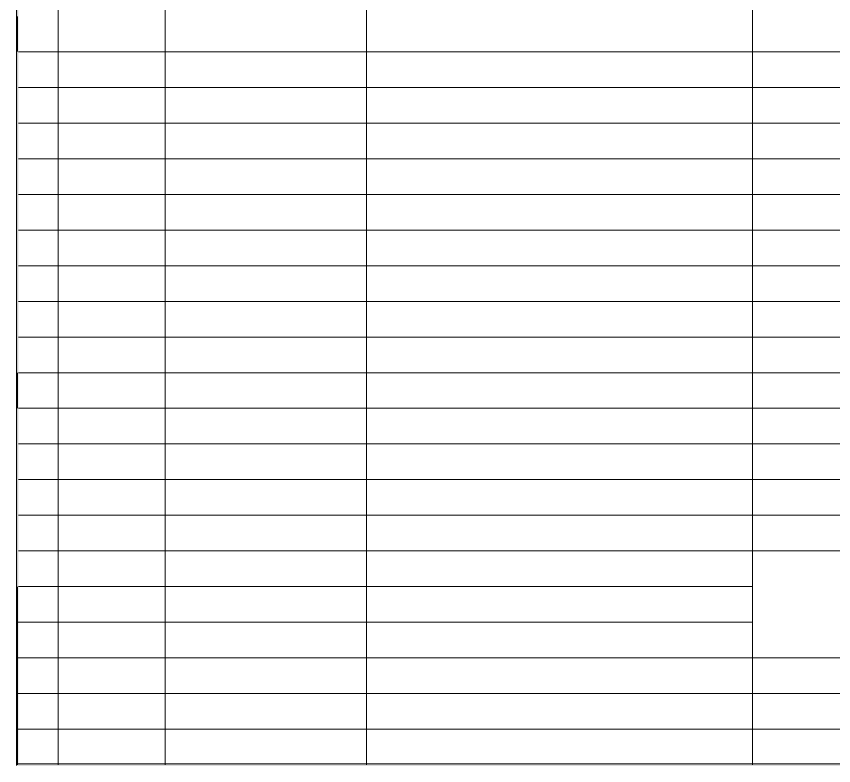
# Model space of a CAD drawing. Header units: millimetres. Extents: x 0 to 383, y 25 to 284.
# Drawn here: x 0 to 141.7, y 25.1 to 155 of the extents above; entities that cross this region are included whole.
import ezdxf

# ---------------------------------------------------------------- set-up
doc = ezdxf.new("R2010")
doc.units = ezdxf.units.MM

msp = doc.modelspace()

# ---------------------------------------------------------------- hatches: boundary and pattern name
h = msp.add_hatch(color=0)
h.dxf.hatch_style = 2
h.paths.add_polyline_path([(0, 25.110281), (0.338667, 25.110281), (0.338667, 283.886892), (0, 283.886892)])
h = msp.add_hatch(color=0)
h.dxf.hatch_style = 2
h.paths.add_polyline_path([(7.239, 25.237281), (7.281333, 25.237281), (7.281333, 235.415226), (7.239, 235.415226)])
h = msp.add_hatch(color=0)
h.dxf.hatch_style = 2
h.paths.add_polyline_path([(25.788056, 25.237281), (25.830389, 25.237281), (25.830389, 235.415226), (25.788056, 235.415226)])
h = msp.add_hatch(color=0)
h.dxf.hatch_style = 2
h.paths.add_polyline_path([(60.713056, 25.237281), (60.755389, 25.237281), (60.755389, 235.415226), (60.713056, 235.415226)])
h = msp.add_hatch(color=0)
h.dxf.hatch_style = 2
h.paths.add_polyline_path([(127.610306, 25.237281), (127.652639, 25.237281), (127.652639, 235.415226), (127.610306, 235.415226)])
h = msp.add_hatch(color=0)
h.dxf.hatch_style = 2
h.paths.add_polyline_path([(0.169333, 148.910587), (0.211667, 148.910587), (0.211667, 155.04892), (0.169333, 155.04892)])
h = msp.add_hatch(color=0)
h.dxf.hatch_style = 2
h.paths.add_polyline_path([(0, 93.23167), (0.338667, 93.23167), (0.338667, 148.907059), (0, 148.907059)])
h = msp.add_hatch(color=0)
h.dxf.hatch_style = 2
h.paths.add_polyline_path([(0.338667, 148.868253), (382.982611, 148.868253), (382.982611, 148.910587), (0.338667, 148.910587)])
h = msp.add_hatch(color=0)
h.dxf.hatch_style = 2
h.paths.add_polyline_path([(0.338667, 142.687587), (382.982611, 142.687587), (382.982611, 142.72992), (0.338667, 142.72992)])
h = msp.add_hatch(color=0)
h.dxf.hatch_style = 2
h.paths.add_polyline_path([(0.338667, 136.50692), (382.982611, 136.50692), (382.982611, 136.549264), (0.338667, 136.549264)])
h = msp.add_hatch(color=0)
h.dxf.hatch_style = 2
h.paths.add_polyline_path([(0.338667, 130.326253), (382.982611, 130.326253), (382.982611, 130.368587), (0.338667, 130.368587)])
h = msp.add_hatch(color=0)
h.dxf.hatch_style = 2
h.paths.add_polyline_path([(0.338667, 124.145587), (382.982611, 124.145587), (382.982611, 124.18792), (0.338667, 124.18792)])
h = msp.add_hatch(color=0)
h.dxf.hatch_style = 2
h.paths.add_polyline_path([(0.338667, 117.96492), (382.982611, 117.96492), (382.982611, 118.007253), (0.338667, 118.007253)])
h = msp.add_hatch(color=0)
h.dxf.hatch_style = 2
h.paths.add_polyline_path([(0.338667, 111.77367), (382.982611, 111.77367), (382.982611, 111.816014), (0.338667, 111.816014)])
h = msp.add_hatch(color=0)
h.dxf.hatch_style = 2
h.paths.add_polyline_path([(0.338667, 105.593003), (382.982611, 105.593003), (382.982611, 105.635337), (0.338667, 105.635337)])
h = msp.add_hatch(color=0)
h.dxf.hatch_style = 2
h.paths.add_polyline_path([(0.338667, 99.412337), (382.982611, 99.412337), (382.982611, 99.45467), (0.338667, 99.45467)])
h = msp.add_hatch(color=0)
h.dxf.hatch_style = 2
h.paths.add_polyline_path([(0.169333, 87.093337), (0.211667, 87.093337), (0.211667, 93.23167), (0.169333, 93.23167)])
h = msp.add_hatch(color=0)
h.dxf.hatch_style = 2
h.paths.add_polyline_path([(0.338667, 93.23167), (382.982611, 93.23167), (382.982611, 93.274003), (0.338667, 93.274003)])
h = msp.add_hatch(color=0)
h.dxf.hatch_style = 2
h.paths.add_polyline_path([(0, 56.14767), (0.338667, 56.14767), (0.338667, 87.093337), (0, 87.093337)])
h = msp.add_hatch(color=0)
h.dxf.hatch_style = 2
h.paths.add_polyline_path([(0.338667, 87.051003), (382.982611, 87.051003), (382.982611, 87.093337), (0.338667, 87.093337)])
h = msp.add_hatch(color=0)
h.dxf.hatch_style = 2
h.paths.add_polyline_path([(0.338667, 80.870337), (382.982611, 80.870337), (382.982611, 80.91267), (0.338667, 80.91267)])
h = msp.add_hatch(color=0)
h.dxf.hatch_style = 2
h.paths.add_polyline_path([(0.338667, 74.68967), (382.982611, 74.68967), (382.982611, 74.732003), (0.338667, 74.732003)])
h = msp.add_hatch(color=0)
h.dxf.hatch_style = 2
h.paths.add_polyline_path([(0.338667, 68.509003), (382.982611, 68.509003), (382.982611, 68.551337), (0.338667, 68.551337)])
h = msp.add_hatch(color=0)
h.dxf.hatch_style = 2
h.paths.add_polyline_path([(0.338667, 62.328337), (382.982611, 62.328337), (382.982611, 62.37067), (0.338667, 62.37067)])
h = msp.add_hatch(color=0)
h.dxf.hatch_style = 2
h.paths.add_polyline_path([(0.169333, 25.237281), (0.211667, 25.237281), (0.211667, 56.149081), (0.169333, 56.149081)])
h = msp.add_hatch(color=0)
h.dxf.hatch_style = 2
h.paths.add_polyline_path([(0.338667, 56.14767), (127.652639, 56.14767), (127.652639, 56.190003), (0.338667, 56.190003)])
h = msp.add_hatch(color=0)
h.dxf.hatch_style = 2
h.paths.add_polyline_path([(0.169333, 49.959948), (127.652639, 49.959948), (127.652639, 50.002281), (0.169333, 50.002281)])
h = msp.add_hatch(color=0)
h.dxf.hatch_style = 2
h.paths.add_polyline_path([(0.169333, 43.779281), (382.982611, 43.779281), (382.982611, 43.821615), (0.169333, 43.821615)])
h = msp.add_hatch(color=0)
h.dxf.hatch_style = 2
h.paths.add_polyline_path([(0.169333, 37.598615), (382.982611, 37.598615), (382.982611, 37.640948), (0.169333, 37.640948)])
h = msp.add_hatch(color=0)
h.dxf.hatch_style = 2
h.paths.add_polyline_path([(0.169333, 31.417948), (382.982611, 31.417948), (382.982611, 31.460281), (0.169333, 31.460281)])
h = msp.add_hatch(color=0)
h.dxf.hatch_style = 2
h.paths.add_polyline_path([(0, 25.110281), (383.109611, 25.110281), (383.109611, 25.448934), (0, 25.448934)])

# ---------------------------------------------------------------- linework, layer by layer
at = {"color": 0, "lineweight": 0}
for points in [[(0.021167, 283.865726), (0.021167, 25.131448)], [(7.260167, 235.394059), (7.260167, 25.258448)], [(25.809222, 235.394059), (25.809222, 25.258448)], [(60.734222, 235.394059), (60.734222, 25.258448)], [(127.631472, 235.394059), (127.631472, 25.258448)], [(0.1905, 155.027753), (0.1905, 148.931753)], [(0.359833, 148.88942), (382.961444, 148.88942)], [(0.359833, 142.708753), (382.961444, 142.708753)], [(0.359833, 136.528087), (382.961444, 136.528087)], [(0.359833, 130.34742), (382.961444, 130.34742)], [(0.359833, 124.166753), (382.961444, 124.166753)], [(0.359833, 117.986087), (382.961444, 117.986087)], [(0.359833, 111.794837), (382.961444, 111.794837)], [(0.359833, 105.61417), (382.961444, 105.61417)], [(0.359833, 99.433503), (382.961444, 99.433503)], [(0.1905, 93.210503), (0.1905, 87.114503)], [(0.359833, 93.252837), (382.961444, 93.252837)], [(0.359833, 87.07217), (382.961444, 87.07217)], [(0.359833, 80.891503), (382.961444, 80.891503)], [(0.359833, 74.710837), (382.961444, 74.710837)], [(0.359833, 68.53017), (382.961444, 68.53017)], [(0.359833, 62.349503), (382.961444, 62.349503)], [(0.1905, 56.126503), (0.1905, 25.258448)], [(0.359833, 56.168837), (127.631472, 56.168837)], [(0.1905, 49.981115), (127.631472, 49.981115)], [(0.1905, 43.800448), (382.961444, 43.800448)], [(0.1905, 37.619781), (382.961444, 37.619781)], [(0.1905, 31.439115), (382.961444, 31.439115)], [(0.021167, 25.427781), (383.088444, 25.427781)]]:
    msp.add_lwpolyline(points, dxfattribs=at)

doc.saveas('drawing.dxf')
